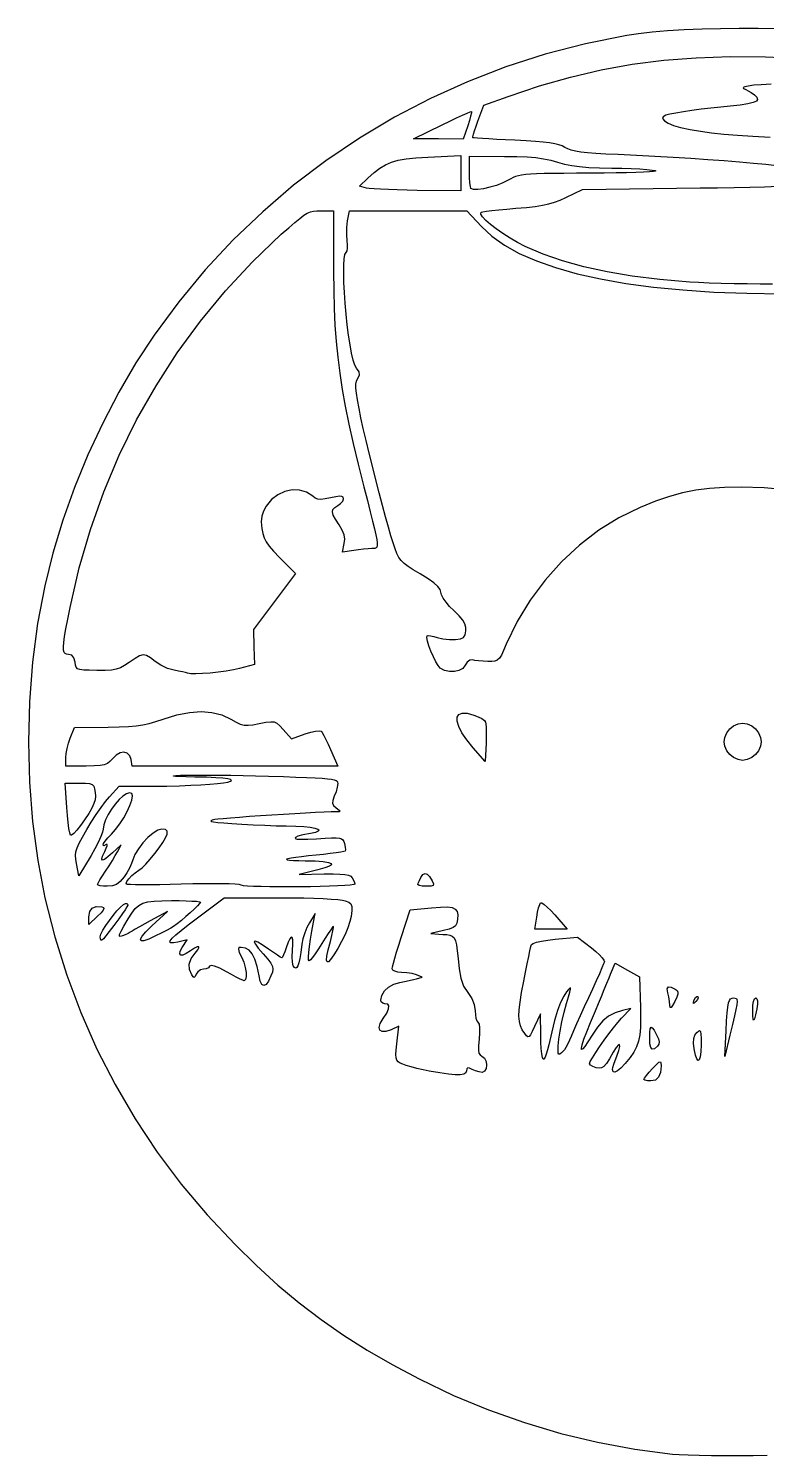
# Model space of a CAD drawing. Header units: millimetres. Extents: x -21.1 to 21.2, y -21.1 to 21.1.
# Drawn here: x -21.09 to 0.75, y -21.07 to 21.14 of the extents above; entities that cross this region are included whole.
import ezdxf

# ---------------------------------------------------------------- set-up
doc = ezdxf.new("R2010")
doc.units = ezdxf.units.MM
doc.layers.add('По умолчанию', color=7, linetype='Continuous', lineweight=30)

msp = doc.modelspace()

# ---------------------------------------------------------------- linework, layer by layer
at = {"layer": 'По умолчанию', "color": 18, "lineweight": 30, "true_color": 0x000000}
msp.add_lwpolyline([(1.043, 21.128), (0.498, 21.136), (-0.057, 21.137), (-0.613, 21.13), (-1.158, 21.116), (-1.684, 21.094), (-2.18, 21.065), (-2.636, 21.028), (-3.041, 20.985), (-3.387, 20.934), (-3.387, 20.934), (-4.606, 20.686), (-5.798, 20.375), (-6.961, 20.001), (-8.095, 19.565), (-9.196, 19.069), (-10.264, 18.513), (-11.296, 17.899), (-12.29, 17.228), (-13.246, 16.501), (-14.16, 15.719), (-15.032, 14.883), (-15.859, 13.995), (-16.64, 13.055), (-17.373, 12.065), (-17.373, 12.065), (-17.911, 11.246), (-18.42, 10.377), (-18.894, 9.466), (-19.331, 8.526), (-19.725, 7.564), (-20.072, 6.592), (-20.368, 5.62), (-20.607, 4.657), (-20.607, 4.657), (-20.818, 3.543), (-20.968, 2.393), (-21.058, 1.219), (-21.088, 0.034), (-21.058, -1.15), (-20.967, -2.321), (-20.816, -3.466), (-20.605, -4.572), (-20.605, -4.572), (-20.313, -5.729), (-19.959, -6.861), (-19.542, -7.968), (-19.065, -9.047), (-18.529, -10.095), (-17.933, -11.112), (-17.28, -12.095), (-16.571, -13.043), (-15.806, -13.952), (-14.987, -14.822), (-14.987, -14.822), (-14.341, -15.451), (-13.708, -16.026), (-13.076, -16.554), (-12.433, -17.046), (-11.768, -17.508), (-11.069, -17.95), (-10.325, -18.38), (-9.525, -18.805), (-9.525, -18.805), (-8.512, -19.291), (-7.475, -19.722), (-6.417, -20.097), (-5.342, -20.416), (-4.25, -20.677), (-3.146, -20.88), (-2.032, -21.025), (-2.032, -21.025), (-1.833, -21.039), (-1.568, -21.051), (-1.246, -21.06), (-0.882, -21.065), (-0.487, -21.068), (-0.072, -21.067), (0.35, -21.064), (0.766, -21.059)], dxfattribs=at)
at = {"layer": 'По умолчанию', "color": 18, "lineweight": 30, "true_color": 0x000000, "extrusion": (0, 0, -1)}
for points in [[(-1.048, 17.076), (-0.728, 17.112), (-0.358, 17.148), (0.054, 17.184), (0.504, 17.221), (0.984, 17.256), (1.49, 17.291), (2.015, 17.324), (2.552, 17.354), (3.096, 17.382), (3.641, 17.407), (3.641, 17.407), (4.004, 17.424), (4.304, 17.441), (4.549, 17.461), (4.746, 17.483), (4.903, 17.509), (5.029, 17.539), (5.13, 17.576), (5.215, 17.62), (5.215, 17.62), (5.299, 17.663), (5.398, 17.7), (5.52, 17.731), (5.67, 17.757), (5.857, 17.779), (6.085, 17.798), (6.363, 17.816), (6.697, 17.833), (6.697, 17.833), (6.976, 17.846), (7.234, 17.859), (7.464, 17.871), (7.657, 17.883), (7.805, 17.893), (7.903, 17.901), (7.94, 17.907), (7.94, 17.907), (7.939, 17.938), (7.921, 18.01), (7.888, 18.116), (7.843, 18.248), (7.789, 18.397), (7.789, 18.397), (7.613, 18.867), (7.613, 18.867), (6.893, 19.128), (6.893, 19.128), (5.967, 19.441), (5.054, 19.703), (4.145, 19.915), (3.228, 20.081), (2.294, 20.2), (1.332, 20.274), (0.331, 20.306), (-0.718, 20.297), (-0.718, 20.297), (-1.181, 20.282)], [(-0.885, 19.49), (-0.594, 19.474), (-0.368, 19.457), (-0.206, 19.437), (-0.104, 19.415), (-0.06, 19.39), (-0.071, 19.363), (-0.136, 19.332), (-0.136, 19.332), (-0.205, 19.298), (-0.297, 19.242), (-0.39, 19.176), (-0.39, 19.176), (-0.465, 19.104), (-0.485, 19.042), (-0.448, 18.99), (-0.351, 18.945), (-0.191, 18.906), (0.035, 18.872), (0.329, 18.842), (0.329, 18.842), (0.607, 18.815), (0.896, 18.783), (1.184, 18.748), (1.46, 18.711), (1.713, 18.673), (1.933, 18.637), (2.108, 18.603), (2.227, 18.574), (2.227, 18.574), (2.311, 18.529), (2.325, 18.471), (2.274, 18.404), (2.164, 18.336), (2.003, 18.269), (1.795, 18.21), (1.795, 18.21), (1.509, 18.15), (1.207, 18.097), (0.879, 18.052), (0.517, 18.013), (0.113, 17.98), (-0.342, 17.952), (-0.857, 17.928)], [(8.85, 18.291), (8.626, 18.399), (8.422, 18.495), (8.247, 18.575), (8.11, 18.634), (8.019, 18.67), (7.983, 18.679), (7.983, 18.679), (7.984, 18.639), (8.006, 18.546), (8.043, 18.415), (8.094, 18.26), (8.094, 18.26), (8.229, 17.865), (8.229, 17.865), (8.961, 17.872), (8.961, 17.872), (9.694, 17.879), (9.694, 17.879), (8.85, 18.291)], [(11.086, 16.419), (11.293, 16.473), (11.293, 16.473), (11.044, 16.707), (11.044, 16.707), (10.858, 16.875), (10.691, 17.007), (10.527, 17.109), (10.353, 17.185), (10.155, 17.24), (9.919, 17.279), (9.631, 17.308), (9.278, 17.33), (9.278, 17.33), (8.297, 17.383), (8.297, 17.383), (8.297, 16.858), (8.297, 16.858), (8.297, 16.334), (8.297, 16.334), (9.588, 16.35), (9.588, 16.35), (9.889, 16.355), (10.176, 16.362), (10.44, 16.371), (10.673, 16.382), (10.864, 16.394), (11.005, 16.406), (11.086, 16.419)], [(7.996, 16.406), (8.014, 16.46), (8.029, 16.572), (8.04, 16.726), (8.043, 16.905), (8.043, 16.905), (8.043, 17.357), (8.043, 17.357), (7.006, 17.356), (7.006, 17.356), (6.642, 17.352), (6.336, 17.34), (6.075, 17.319), (5.847, 17.287), (5.637, 17.244), (5.432, 17.186), (5.432, 17.186), (5.228, 17.129), (5.015, 17.085), (4.781, 17.052), (4.512, 17.03), (4.197, 17.016), (3.824, 17.01), (3.824, 17.01), (3.532, 17.005), (3.255, 16.996), (3.004, 16.984), (2.794, 16.969), (2.635, 16.952), (2.54, 16.933), (2.54, 16.933), (2.534, 16.921), (2.594, 16.909), (2.715, 16.898), (2.891, 16.887), (3.118, 16.878), (3.391, 16.87), (3.705, 16.864), (4.055, 16.86), (4.438, 16.857), (4.438, 16.857), (4.877, 16.855), (5.253, 16.853), (5.57, 16.85), (5.835, 16.845), (6.054, 16.838), (6.233, 16.829), (6.378, 16.816), (6.497, 16.8), (6.593, 16.78), (6.675, 16.756), (6.748, 16.726), (6.819, 16.69), (6.893, 16.649), (6.893, 16.649), (7.054, 16.569), (7.241, 16.499), (7.436, 16.441), (7.626, 16.4), (7.793, 16.377), (7.921, 16.378), (7.996, 16.406)], [(1.524, 13.639), (2.408, 13.717), (3.223, 13.817), (3.971, 13.941), (4.659, 14.09), (5.288, 14.264), (5.865, 14.464), (6.392, 14.692), (6.392, 14.692), (6.618, 14.807), (6.841, 14.936), (7.054, 15.072), (7.25, 15.208), (7.42, 15.34), (7.557, 15.461), (7.654, 15.566), (7.702, 15.648), (7.695, 15.701), (7.695, 15.701), (7.649, 15.715), (7.54, 15.732), (7.377, 15.753), (7.172, 15.775), (6.933, 15.798), (6.67, 15.82), (6.67, 15.82), (6.356, 15.848), (6.095, 15.877), (5.877, 15.911), (5.69, 15.951), (5.521, 16.001), (5.359, 16.062), (5.192, 16.139), (5.192, 16.139), (4.699, 16.378), (4.699, 16.378), (1.213, 16.423), (1.213, 16.423), (0.699, 16.43), (0.207, 16.439), (-0.259, 16.448), (-0.692, 16.459), (-1.087, 16.47)], [(16.383, 2.071), (16.441, 2.087), (16.535, 2.109), (16.654, 2.132), (16.783, 2.155), (16.783, 2.155), (16.975, 2.21), (17.177, 2.304), (17.345, 2.416), (17.345, 2.416), (17.483, 2.526), (17.593, 2.59), (17.695, 2.609), (17.803, 2.582), (17.937, 2.507), (18.112, 2.386), (18.112, 2.386), (18.246, 2.294), (18.366, 2.229), (18.49, 2.187), (18.636, 2.163), (18.821, 2.153), (19.063, 2.153), (19.063, 2.153), (19.291, 2.156), (19.456, 2.163), (19.568, 2.177), (19.639, 2.203), (19.679, 2.245), (19.7, 2.307), (19.712, 2.392), (19.712, 2.392), (19.744, 2.525), (19.806, 2.601), (19.902, 2.625), (19.902, 2.625), (19.96, 2.63), (20.005, 2.648), (20.036, 2.686), (20.053, 2.751), (20.056, 2.846), (20.045, 2.98), (20.02, 3.157), (19.981, 3.384), (19.927, 3.667), (19.858, 4.011), (19.858, 4.011), (19.587, 5.181), (19.253, 6.322), (18.859, 7.434), (18.404, 8.514), (17.889, 9.561), (17.316, 10.573), (16.686, 11.548), (16, 12.485), (15.257, 13.382), (14.46, 14.237), (13.61, 15.05), (13.61, 15.05), (13.39, 15.247), (13.21, 15.403), (13.065, 15.523), (12.945, 15.612), (12.842, 15.674), (12.749, 15.713), (12.658, 15.736), (12.561, 15.746), (12.45, 15.748), (12.45, 15.748), (12.065, 15.747), (12.065, 15.747), (12.061, 13.949), (12.061, 13.949), (12.056, 13.386), (12.043, 12.861), (12.02, 12.363), (11.987, 11.885), (11.941, 11.415), (11.881, 10.945), (11.807, 10.464), (11.716, 9.964), (11.607, 9.435), (11.48, 8.867), (11.332, 8.251), (11.163, 7.578), (11.163, 7.578), (11.061, 7.18), (10.976, 6.845), (10.906, 6.568), (10.852, 6.342), (10.812, 6.162), (10.786, 6.023), (10.773, 5.921), (10.773, 5.849), (10.784, 5.801), (10.806, 5.774), (10.839, 5.761), (10.882, 5.757), (10.934, 5.756), (10.934, 5.756), (11.037, 5.752), (11.172, 5.74), (11.32, 5.722), (11.464, 5.701), (11.464, 5.701), (11.795, 5.646), (11.795, 5.646), (11.744, 5.901), (11.744, 5.901), (11.731, 6.036), (11.751, 6.166), (11.806, 6.304), (11.9, 6.46), (11.9, 6.46), (12.005, 6.622), (12.07, 6.745), (12.095, 6.838), (12.081, 6.91), (12.029, 6.97), (11.938, 7.027), (11.938, 7.027), (11.853, 7.088), (11.792, 7.161), (11.769, 7.23), (11.769, 7.23), (11.779, 7.274), (11.815, 7.298), (11.884, 7.302), (11.993, 7.288), (12.149, 7.256), (12.149, 7.256), (12.312, 7.222), (12.435, 7.209), (12.529, 7.218), (12.606, 7.249), (12.678, 7.303), (12.678, 7.303), (12.86, 7.423), (13.067, 7.486), (13.285, 7.492), (13.506, 7.446), (13.715, 7.348), (13.903, 7.203), (14.057, 7.011), (14.057, 7.011), (14.14, 6.858), (14.187, 6.71), (14.2, 6.549), (14.185, 6.351), (14.185, 6.351), (14.16, 6.205), (14.12, 6.077), (14.058, 5.953), (13.966, 5.823), (13.837, 5.674), (13.664, 5.493), (13.664, 5.493), (13.19, 5.015), (13.19, 5.015), (13.812, 4.187), (13.812, 4.187), (14.434, 3.36), (14.434, 3.36), (14.419, 2.842), (14.419, 2.842), (14.405, 2.323), (14.405, 2.323), (14.844, 2.206), (14.844, 2.206), (15.027, 2.165), (15.243, 2.128), (15.477, 2.096), (15.713, 2.072), (15.937, 2.056), (16.133, 2.049), (16.287, 2.054), (16.383, 2.071)], [(8.906, 2.223), (8.966, 2.293), (9.037, 2.41), (9.11, 2.556), (9.18, 2.717), (9.241, 2.875), (9.285, 3.015), (9.306, 3.121), (9.297, 3.177), (9.297, 3.177), (9.261, 3.186), (9.191, 3.179), (9.1, 3.159), (8.995, 3.127), (8.995, 3.127), (8.825, 3.085), (8.63, 3.062), (8.452, 3.063), (8.452, 3.063), (8.308, 3.086), (8.218, 3.128), (8.168, 3.202), (8.144, 3.32), (8.144, 3.32), (8.144, 3.423), (8.175, 3.525), (8.24, 3.634), (8.348, 3.763), (8.504, 3.919), (8.504, 3.919), (8.628, 4.046), (8.734, 4.173), (8.817, 4.29), (8.871, 4.391), (8.89, 4.466), (8.89, 4.466), (8.911, 4.547), (8.976, 4.636), (9.093, 4.74), (9.267, 4.863), (9.504, 5.01), (9.504, 5.01), (9.703, 5.13), (9.856, 5.229), (9.972, 5.316), (10.06, 5.401), (10.128, 5.495), (10.186, 5.608), (10.241, 5.749), (10.302, 5.928), (10.302, 5.928), (10.365, 6.128), (10.441, 6.385), (10.526, 6.691), (10.619, 7.034), (10.716, 7.405), (10.815, 7.793), (10.914, 8.188), (11.01, 8.579), (11.1, 8.956), (11.182, 9.309), (11.252, 9.627), (11.309, 9.9), (11.309, 9.9), (11.357, 10.152), (11.388, 10.35), (11.402, 10.502), (11.4, 10.617), (11.383, 10.706), (11.35, 10.776), (11.35, 10.776), (11.299, 10.888), (11.309, 10.982), (11.384, 11.088), (11.384, 11.088), (11.433, 11.177), (11.482, 11.329), (11.529, 11.535), (11.575, 11.784), (11.617, 12.067), (11.656, 12.374), (11.69, 12.693), (11.719, 13.016), (11.741, 13.332), (11.756, 13.63), (11.763, 13.902), (11.761, 14.137), (11.748, 14.324), (11.725, 14.454), (11.69, 14.517), (11.69, 14.517), (11.663, 14.559), (11.648, 14.637), (11.646, 14.739), (11.658, 14.856), (11.658, 14.856), (11.674, 15.043), (11.67, 15.256), (11.648, 15.447), (11.648, 15.447), (11.592, 15.748), (11.592, 15.748), (9.854, 15.748), (9.854, 15.748), (8.116, 15.748), (8.116, 15.748), (7.687, 15.279), (7.687, 15.279), (7.382, 14.994), (7.008, 14.729), (6.568, 14.486), (6.061, 14.264), (5.491, 14.064), (4.858, 13.886), (4.164, 13.731), (3.411, 13.599), (2.599, 13.49), (1.731, 13.404), (0.808, 13.343), (-0.168, 13.306), (-1.197, 13.293)], [(-0.923, 13.579), (-0.561, 13.579), (-0.177, 13.582), (0.212, 13.588), (0.591, 13.598), (0.946, 13.609), (1.262, 13.623), (1.524, 13.639)], [(-1.318, 7.49), (-0.682, 7.555), (0, 7.575), (0, 7.575), (0.494, 7.565), (0.936, 7.536), (1.343, 7.484), (1.735, 7.405), (2.127, 7.296), (2.54, 7.154), (2.99, 6.974), (2.99, 6.974), (3.617, 6.669), (4.217, 6.296), (4.785, 5.859), (5.316, 5.364), (5.804, 4.818), (6.243, 4.226), (6.627, 3.594), (6.951, 2.927), (6.951, 2.927), (7.033, 2.739), (7.098, 2.604), (7.157, 2.513), (7.217, 2.457), (7.288, 2.428), (7.38, 2.418), (7.502, 2.418), (7.502, 2.418), (7.64, 2.423), (7.771, 2.432), (7.881, 2.445), (7.956, 2.46), (7.956, 2.46), (8.031, 2.454), (8.105, 2.4), (8.166, 2.307), (8.166, 2.307), (8.24, 2.213), (8.352, 2.149), (8.488, 2.116), (8.636, 2.116), (8.78, 2.151), (8.906, 2.223)], [(19.981, -0.425), (19.971, -0.302), (19.944, -0.153), (19.903, 0.003), (19.853, 0.147), (19.853, 0.147), (19.725, 0.467), (19.725, 0.467), (18.731, 0.476), (18.731, 0.476), (18.404, 0.481), (18.134, 0.492), (17.906, 0.51), (17.706, 0.539), (17.517, 0.58), (17.323, 0.636), (17.109, 0.708), (17.109, 0.708), (16.701, 0.834), (16.325, 0.91), (15.98, 0.935), (15.662, 0.91), (15.371, 0.835), (15.102, 0.709), (15.102, 0.709), (14.946, 0.621), (14.822, 0.563), (14.71, 0.533), (14.592, 0.528), (14.447, 0.544), (14.259, 0.58), (14.259, 0.58), (14.062, 0.618), (13.923, 0.635), (13.822, 0.627), (13.739, 0.588), (13.655, 0.514), (13.55, 0.4), (13.55, 0.4), (13.305, 0.127), (13.305, 0.127), (12.898, 0.272), (12.898, 0.272), (12.735, 0.323), (12.592, 0.357), (12.486, 0.369), (12.43, 0.357), (12.43, 0.357), (12.4, 0.313), (12.353, 0.227), (12.294, 0.108), (12.226, -0.034), (12.155, -0.191), (12.155, -0.191), (11.94, -0.677), (11.94, -0.677), (14.981, -0.677), (14.981, -0.677), (18.022, -0.677), (18.022, -0.677), (18.049, -0.487), (18.049, -0.487), (18.09, -0.37), (18.165, -0.297), (18.265, -0.27), (18.379, -0.288), (18.496, -0.351), (18.608, -0.461), (18.608, -0.461), (18.681, -0.545), (18.755, -0.604), (18.847, -0.643), (18.972, -0.665), (19.144, -0.675), (19.38, -0.677), (19.38, -0.677), (19.981, -0.677), (19.981, -0.677), (19.981, -0.425)], [(7.931, -0.139), (8.122, 0.096), (8.265, 0.308), (8.359, 0.493), (8.405, 0.648), (8.403, 0.768), (8.352, 0.85), (8.253, 0.891), (8.105, 0.886), (7.91, 0.833), (7.91, 0.833), (7.786, 0.782), (7.679, 0.726), (7.601, 0.672), (7.563, 0.626), (7.563, 0.626), (7.553, 0.569), (7.546, 0.467), (7.544, 0.33), (7.546, 0.17), (7.552, -0.004), (7.552, -0.004), (7.578, -0.541), (7.578, -0.541), (7.931, -0.139)], [(0.339, -0.339), (0.424, -0.224), (0.485, -0.087), (0.508, 0.042), (0.508, 0.042), (0.485, 0.172), (0.424, 0.309), (0.339, 0.423), (0.339, 0.423), (0.224, 0.509), (0.087, 0.569), (-0.042, 0.593), (-0.042, 0.593), (-0.172, 0.569), (-0.309, 0.509), (-0.423, 0.423), (-0.423, 0.423), (-0.509, 0.309), (-0.569, 0.172), (-0.593, 0.042), (-0.593, 0.042), (-0.569, -0.087), (-0.509, -0.224), (-0.423, -0.339), (-0.423, -0.339), (-0.309, -0.424), (-0.172, -0.485), (-0.042, -0.508), (-0.042, -0.508), (0.087, -0.485), (0.224, -0.424), (0.339, -0.339)], [(19.849, -2.718), (19.869, -2.652), (19.892, -2.525), (19.915, -2.349), (19.937, -2.139), (19.956, -1.907), (19.956, -1.907), (20.006, -1.185), (20.006, -1.185), (19.58, -1.185), (19.58, -1.185), (19.404, -1.187), (19.283, -1.197), (19.206, -1.222), (19.16, -1.27), (19.133, -1.346), (19.114, -1.459), (19.114, -1.459), (19.106, -1.566), (19.118, -1.672), (19.153, -1.786), (19.215, -1.918), (19.307, -2.076), (19.434, -2.27), (19.434, -2.27), (19.55, -2.435), (19.657, -2.57), (19.747, -2.667), (19.813, -2.718), (19.849, -2.718)], [(14.796, -4.199), (14.856, -4.185), (14.976, -4.173), (15.148, -4.165), (15.366, -4.16), (15.623, -4.158), (15.914, -4.16), (16.231, -4.165), (16.568, -4.173), (16.568, -4.173), (16.896, -4.182), (17.202, -4.188), (17.48, -4.191), (17.722, -4.192), (17.922, -4.189), (18.073, -4.184), (18.168, -4.176), (18.201, -4.165), (18.201, -4.165), (18.177, -4.095), (18.116, -4.009), (18.03, -3.917), (17.928, -3.831), (17.82, -3.76), (17.82, -3.76), (17.73, -3.692), (17.614, -3.578), (17.485, -3.432), (17.352, -3.268), (17.225, -3.099), (17.116, -2.938), (17.034, -2.799), (16.99, -2.695), (16.99, -2.695), (16.983, -2.603), (17.032, -2.554), (17.143, -2.54), (17.143, -2.54), (17.261, -2.573), (17.403, -2.662), (17.555, -2.792), (17.704, -2.95), (17.837, -3.122), (17.941, -3.292), (18.001, -3.448), (18.001, -3.448), (18.038, -3.561), (18.1, -3.695), (18.177, -3.833), (18.261, -3.958), (18.261, -3.958), (18.375, -4.093), (18.484, -4.177), (18.606, -4.221), (18.758, -4.233), (18.758, -4.233), (18.871, -4.23), (18.964, -4.219), (19.027, -4.204), (19.05, -4.185), (19.05, -4.185), (19.031, -4.138), (18.979, -4.047), (18.902, -3.924), (18.809, -3.783), (18.809, -3.783), (18.706, -3.629), (18.606, -3.471), (18.52, -3.327), (18.459, -3.217), (18.459, -3.217), (18.351, -3.006), (18.351, -3.006), (18.599, -3.239), (18.599, -3.239), (18.741, -3.365), (18.842, -3.438), (18.901, -3.459), (18.92, -3.428), (18.897, -3.344), (18.834, -3.208), (18.834, -3.208), (18.788, -3.11), (18.764, -3.039), (18.764, -3), (18.789, -3.001), (18.789, -3.001), (18.858, -3.033), (18.884, -3.021), (18.871, -2.972), (18.822, -2.895), (18.742, -2.798), (18.634, -2.688), (18.634, -2.688), (18.511, -2.553), (18.388, -2.388), (18.272, -2.205), (18.17, -2.017), (18.089, -1.839), (18.034, -1.683), (18.013, -1.562), (18.033, -1.491), (18.033, -1.491), (18.1, -1.467), (18.189, -1.494), (18.294, -1.565), (18.408, -1.671), (18.523, -1.802), (18.633, -1.95), (18.731, -2.107), (18.809, -2.264), (18.862, -2.412), (18.881, -2.542), (18.881, -2.542), (18.899, -2.63), (18.95, -2.765), (19.028, -2.935), (19.126, -3.126), (19.239, -3.325), (19.239, -3.325), (19.597, -3.928), (19.597, -3.928), (19.669, -3.564), (19.669, -3.564), (19.691, -3.433), (19.699, -3.321), (19.687, -3.214), (19.652, -3.097), (19.589, -2.957), (19.494, -2.781), (19.363, -2.553), (19.363, -2.553), (19.23, -2.332), (19.085, -2.109), (18.94, -1.9), (18.806, -1.721), (18.695, -1.588), (18.695, -1.588), (18.403, -1.27), (18.403, -1.27), (17.393, -1.269), (17.393, -1.269), (16.993, -1.267), (16.624, -1.259), (16.287, -1.247), (15.986, -1.232), (15.723, -1.214), (15.501, -1.194), (15.323, -1.172), (15.193, -1.149), (15.111, -1.125), (15.083, -1.102), (15.109, -1.079), (15.194, -1.058), (15.34, -1.039), (15.55, -1.023), (15.826, -1.01), (16.171, -1.001), (16.171, -1.001), (16.428, -0.996), (16.619, -0.99), (16.743, -0.983), (16.802, -0.976), (16.797, -0.968), (16.727, -0.96), (16.595, -0.95), (16.595, -0.95), (16.463, -0.945), (16.274, -0.942), (16.036, -0.942), (15.756, -0.943), (15.442, -0.946), (15.101, -0.951), (14.74, -0.958), (14.368, -0.966), (13.991, -0.976), (13.991, -0.976), (13.548, -0.989), (13.174, -1.001), (12.862, -1.012), (12.607, -1.024), (12.404, -1.036), (12.246, -1.05), (12.128, -1.065), (12.045, -1.083), (11.989, -1.104), (11.957, -1.128), (11.942, -1.157), (11.938, -1.191), (11.938, -1.191), (11.952, -1.3), (11.989, -1.437), (12.04, -1.572), (12.04, -1.572), (12.088, -1.693), (12.097, -1.778), (12.062, -1.845), (11.982, -1.914), (11.982, -1.914), (11.894, -1.981), (11.865, -2.016), (11.898, -2.03), (11.992, -2.032), (11.992, -2.032), (12.138, -2.035), (12.343, -2.042), (12.597, -2.054), (12.889, -2.069), (13.209, -2.087), (13.546, -2.107), (13.889, -2.128), (14.228, -2.151), (14.552, -2.173), (14.85, -2.195), (15.113, -2.215), (15.329, -2.234), (15.488, -2.25), (15.579, -2.262), (15.579, -2.262), (15.657, -2.281), (15.691, -2.298), (15.676, -2.314), (15.61, -2.329), (15.489, -2.344), (15.31, -2.361), (15.071, -2.379), (15.071, -2.379), (14.776, -2.398), (14.441, -2.415), (14.092, -2.43), (13.757, -2.441), (13.462, -2.447), (13.462, -2.447), (13.183, -2.455), (12.946, -2.469), (12.756, -2.489), (12.614, -2.513), (12.525, -2.541), (12.49, -2.572), (12.514, -2.605), (12.599, -2.638), (12.748, -2.671), (12.748, -2.671), (12.968, -2.715), (13.116, -2.755), (13.192, -2.789), (13.2, -2.816), (13.139, -2.835), (13.012, -2.844), (12.82, -2.842), (12.564, -2.828), (12.564, -2.828), (12.314, -2.811), (12.124, -2.801), (11.985, -2.799), (11.889, -2.807), (11.825, -2.827), (11.786, -2.86), (11.761, -2.907), (11.742, -2.971), (11.742, -2.971), (11.72, -3.074), (11.712, -3.155), (11.72, -3.197), (11.72, -3.197), (11.758, -3.208), (11.849, -3.223), (11.985, -3.243), (12.159, -3.265), (12.361, -3.288), (12.582, -3.311), (12.582, -3.311), (12.805, -3.335), (13.007, -3.359), (13.182, -3.383), (13.32, -3.404), (13.413, -3.421), (13.453, -3.434), (13.453, -3.434), (13.435, -3.446), (13.362, -3.457), (13.243, -3.467), (13.087, -3.473), (12.905, -3.477), (12.905, -3.477), (12.603, -3.485), (12.373, -3.501), (12.215, -3.525), (12.13, -3.556), (12.119, -3.595), (12.182, -3.64), (12.319, -3.692), (12.531, -3.75), (12.531, -3.75), (13.081, -3.885), (13.081, -3.885), (12.337, -3.868), (12.337, -3.868), (12.079, -3.865), (11.879, -3.87), (11.731, -3.882), (11.625, -3.904), (11.555, -3.936), (11.513, -3.979), (11.513, -3.979), (11.472, -4.052), (11.443, -4.119), (11.431, -4.166), (11.431, -4.166), (11.467, -4.182), (11.569, -4.197), (11.728, -4.21), (11.934, -4.222), (12.179, -4.232), (12.454, -4.24), (12.748, -4.246), (13.054, -4.25), (13.361, -4.252), (13.662, -4.251), (13.945, -4.249), (14.204, -4.244), (14.427, -4.237), (14.606, -4.227), (14.732, -4.215), (14.796, -4.199)], [(9.567, -4.185), (9.555, -4.139), (9.523, -4.062), (9.478, -3.971), (9.478, -3.971), (9.419, -3.887), (9.356, -3.854), (9.29, -3.874), (9.219, -3.945), (9.141, -4.069), (9.141, -4.069), (9.103, -4.156), (9.111, -4.206), (9.177, -4.228), (9.31, -4.233), (9.31, -4.233), (9.44, -4.227), (9.532, -4.21), (9.567, -4.185)], [(14.268, -6.885), (14.324, -6.606), (14.391, -6.388), (14.471, -6.227), (14.564, -6.12), (14.672, -6.065), (14.672, -6.065), (14.793, -6.04), (14.861, -6.047), (14.88, -6.095), (14.852, -6.189), (14.781, -6.338), (14.781, -6.338), (14.721, -6.479), (14.678, -6.632), (14.652, -6.78), (14.647, -6.906), (14.664, -6.994), (14.704, -7.027), (14.704, -7.027), (14.746, -7.014), (14.828, -6.976), (14.942, -6.919), (15.079, -6.846), (15.23, -6.763), (15.23, -6.763), (15.428, -6.659), (15.582, -6.594), (15.685, -6.572), (15.73, -6.593), (15.73, -6.593), (15.767, -6.641), (15.834, -6.676), (15.915, -6.689), (15.915, -6.689), (16, -6.709), (16.075, -6.761), (16.124, -6.834), (16.124, -6.834), (16.156, -6.905), (16.185, -6.932), (16.216, -6.915), (16.259, -6.856), (16.259, -6.856), (16.325, -6.697), (16.33, -6.532), (16.273, -6.367), (16.157, -6.207), (16.157, -6.207), (16.078, -6.113), (16.044, -6.05), (16.052, -6.02), (16.099, -6.024), (16.18, -6.064), (16.293, -6.141), (16.293, -6.141), (16.42, -6.225), (16.518, -6.266), (16.583, -6.267), (16.611, -6.229), (16.597, -6.154), (16.538, -6.043), (16.538, -6.043), (16.392, -5.821), (16.392, -5.821), (16.673, -5.883), (16.673, -5.883), (16.794, -5.905), (16.874, -5.907), (16.909, -5.887), (16.899, -5.843), (16.841, -5.771), (16.734, -5.671), (16.574, -5.538), (16.361, -5.372), (16.093, -5.169), (16.093, -5.169), (15.295, -4.572), (15.295, -4.572), (13.622, -4.572), (13.622, -4.572), (13.276, -4.574), (12.947, -4.579), (12.642, -4.587), (12.368, -4.597), (12.131, -4.61), (11.94, -4.625), (11.801, -4.641), (11.721, -4.659), (11.721, -4.659), (11.615, -4.704), (11.552, -4.756), (11.524, -4.831), (11.524, -4.949), (11.545, -5.127), (11.545, -5.127), (11.578, -5.279), (11.639, -5.461), (11.722, -5.662), (11.823, -5.869), (11.937, -6.072), (11.937, -6.072), (12.058, -6.265), (12.151, -6.396), (12.217, -6.465), (12.256, -6.472), (12.269, -6.415), (12.257, -6.295), (12.219, -6.111), (12.156, -5.863), (12.156, -5.863), (12.113, -5.691), (12.081, -5.549), (12.065, -5.454), (12.067, -5.419), (12.067, -5.419), (12.093, -5.445), (12.146, -5.517), (12.22, -5.627), (12.31, -5.767), (12.411, -5.927), (12.411, -5.927), (12.512, -6.087), (12.607, -6.226), (12.688, -6.336), (12.749, -6.409), (12.784, -6.435), (12.784, -6.435), (12.801, -6.405), (12.805, -6.322), (12.796, -6.189), (12.776, -6.014), (12.745, -5.802), (12.704, -5.56), (12.653, -5.292), (12.653, -5.292), (12.603, -5.038), (12.603, -5.038), (12.778, -5.313), (12.778, -5.313), (12.849, -5.449), (12.915, -5.614), (12.968, -5.787), (13.001, -5.948), (13.001, -5.948), (13.035, -6.187), (13.065, -6.369), (13.093, -6.501), (13.12, -6.589), (13.15, -6.637), (13.182, -6.652), (13.22, -6.639), (13.22, -6.639), (13.255, -6.583), (13.277, -6.474), (13.283, -6.321), (13.274, -6.131), (13.274, -6.131), (13.264, -5.946), (13.267, -5.819), (13.284, -5.749), (13.313, -5.738), (13.352, -5.784), (13.403, -5.89), (13.462, -6.055), (13.462, -6.055), (13.503, -6.169), (13.542, -6.263), (13.574, -6.327), (13.596, -6.35), (13.596, -6.35), (13.638, -6.33), (13.725, -6.275), (13.844, -6.195), (13.983, -6.096), (13.983, -6.096), (14.171, -5.966), (14.305, -5.885), (14.384, -5.855), (14.408, -5.875), (14.377, -5.944), (14.291, -6.063), (14.15, -6.231), (14.15, -6.231), (14.012, -6.391), (13.921, -6.509), (13.871, -6.602), (13.857, -6.685), (13.873, -6.773), (13.914, -6.882), (13.914, -6.882), (13.989, -7.039), (14.06, -7.134), (14.125, -7.166), (14.183, -7.135), (14.231, -7.041), (14.268, -6.885)], [(19.304, -5.136), (19.278, -4.982), (19.204, -4.88), (19.084, -4.832), (18.922, -4.84), (18.922, -4.84), (18.872, -4.859), (18.858, -4.89), (18.88, -4.941), (18.941, -5.015), (19.044, -5.117), (19.044, -5.117), (19.304, -5.366), (19.304, -5.366), (19.304, -5.136)], [(18.965, -5.726), (18.944, -5.647), (18.886, -5.533), (18.801, -5.396), (18.697, -5.246), (18.584, -5.097), (18.471, -4.96), (18.366, -4.848), (18.279, -4.771), (18.22, -4.743), (18.22, -4.743), (18.179, -4.746), (18.156, -4.76), (18.154, -4.791), (18.177, -4.845), (18.226, -4.927), (18.306, -5.042), (18.419, -5.197), (18.568, -5.397), (18.568, -5.397), (18.702, -5.575), (18.802, -5.702), (18.874, -5.783), (18.921, -5.822), (18.949, -5.823), (18.962, -5.79), (18.965, -5.726)], [(17.441, -5.406), (16.976, -4.977), (16.976, -4.977), (17.484, -5.253), (17.484, -5.253), (17.648, -5.344), (17.8, -5.428), (17.928, -5.5), (18.024, -5.556), (18.076, -5.588), (18.076, -5.588), (18.139, -5.625), (18.224, -5.665), (18.31, -5.7), (18.31, -5.7), (18.372, -5.716), (18.401, -5.705), (18.393, -5.656), (18.35, -5.561), (18.268, -5.411), (18.268, -5.411), (18.144, -5.195), (18.036, -5.024), (17.933, -4.894), (17.824, -4.799), (17.701, -4.733), (17.553, -4.692), (17.368, -4.669), (17.139, -4.659), (16.853, -4.657), (16.853, -4.657), (16.627, -4.658), (16.424, -4.662), (16.252, -4.669), (16.119, -4.678), (16.033, -4.688), (16.002, -4.699), (16.002, -4.699), (16.026, -4.741), (16.09, -4.813), (16.186, -4.908), (16.304, -5.016), (16.433, -5.13), (16.565, -5.241), (16.69, -5.34), (16.798, -5.419), (16.88, -5.47), (16.88, -5.47), (17.007, -5.536), (17.168, -5.62), (17.327, -5.703), (17.327, -5.703), (17.532, -5.8), (17.676, -5.848), (17.757, -5.848), (17.774, -5.801), (17.728, -5.711), (17.617, -5.579), (17.441, -5.406)], [(9.229, -9.7), (9.414, -9.662), (9.598, -9.619), (9.768, -9.576), (9.91, -9.534), (10.011, -9.499), (10.011, -9.499), (10.095, -9.462), (10.154, -9.425), (10.192, -9.377), (10.212, -9.31), (10.216, -9.213), (10.207, -9.076), (10.189, -8.889), (10.189, -8.889), (10.135, -8.374), (10.135, -8.374), (10.361, -8.477), (10.361, -8.477), (10.514, -8.53), (10.626, -8.532), (10.693, -8.49), (10.712, -8.408), (10.68, -8.29), (10.594, -8.143), (10.594, -8.143), (10.49, -7.983), (10.433, -7.86), (10.423, -7.773), (10.459, -7.722), (10.541, -7.705), (10.541, -7.705), (10.605, -7.69), (10.651, -7.651), (10.668, -7.597), (10.668, -7.597), (10.638, -7.46), (10.557, -7.33), (10.432, -7.216), (10.276, -7.128), (10.099, -7.075), (10.099, -7.075), (9.961, -7.049), (9.823, -7.02), (9.701, -6.992), (9.61, -6.968), (9.61, -6.968), (9.44, -6.918), (9.44, -6.918), (9.61, -6.851), (9.61, -6.851), (9.733, -6.817), (9.892, -6.791), (10.054, -6.779), (10.054, -6.779), (10.162, -6.769), (10.25, -6.746), (10.308, -6.712), (10.329, -6.672), (10.329, -6.672), (10.32, -6.615), (10.292, -6.508), (10.25, -6.359), (10.196, -6.177), (10.131, -5.97), (10.06, -5.749), (10.06, -5.749), (9.791, -4.928), (9.791, -4.928), (9.162, -4.869), (9.162, -4.869), (8.897, -4.848), (8.697, -4.845), (8.554, -4.863), (8.46, -4.906), (8.408, -4.976), (8.389, -5.079), (8.397, -5.216), (8.397, -5.216), (8.417, -5.323), (8.455, -5.4), (8.525, -5.455), (8.638, -5.5), (8.805, -5.542), (8.805, -5.542), (9.186, -5.627), (9.186, -5.627), (8.829, -5.655), (8.829, -5.655), (8.712, -5.664), (8.621, -5.679), (8.551, -5.707), (8.498, -5.759), (8.459, -5.842), (8.428, -5.966), (8.402, -6.14), (8.377, -6.372), (8.348, -6.672), (8.348, -6.672), (8.3, -6.955), (8.216, -7.185), (8.089, -7.377), (8.089, -7.377), (7.972, -7.55), (7.899, -7.733), (7.874, -7.918), (7.874, -7.918), (7.867, -8.033), (7.849, -8.134), (7.822, -8.212), (7.789, -8.255), (7.789, -8.255), (7.758, -8.309), (7.742, -8.417), (7.742, -8.569), (7.757, -8.755), (7.757, -8.755), (7.776, -8.944), (7.778, -9.077), (7.763, -9.166), (7.729, -9.222), (7.672, -9.255), (7.672, -9.255), (7.597, -9.315), (7.551, -9.411), (7.535, -9.522), (7.549, -9.627), (7.593, -9.706), (7.668, -9.737), (7.668, -9.737), (7.757, -9.725), (7.864, -9.693), (7.964, -9.649), (7.964, -9.649), (8.044, -9.612), (8.094, -9.606), (8.121, -9.632), (8.128, -9.691), (8.128, -9.691), (8.147, -9.749), (8.208, -9.788), (8.312, -9.809), (8.463, -9.81), (8.664, -9.792), (8.918, -9.755), (9.229, -9.7)], [(6.052, -5.144), (6.025, -4.999), (5.994, -4.871), (5.964, -4.775), (5.937, -4.723), (5.937, -4.723), (5.901, -4.725), (5.834, -4.768), (5.743, -4.846), (5.635, -4.953), (5.518, -5.082), (5.518, -5.082), (5.155, -5.503), (5.155, -5.503), (5.633, -5.503), (5.633, -5.503), (6.111, -5.503), (6.111, -5.503), (6.052, -5.144)], [(5.863, -9.349), (5.884, -9.296), (5.902, -9.187), (5.917, -9.034), (5.928, -8.849), (5.934, -8.643), (5.934, -8.643), (5.941, -8.001), (5.941, -8.001), (6.113, -8.377), (6.113, -8.377), (6.184, -8.527), (6.237, -8.625), (6.278, -8.675), (6.316, -8.682), (6.356, -8.652), (6.406, -8.589), (6.406, -8.589), (6.478, -8.477), (6.531, -8.36), (6.563, -8.229), (6.576, -8.074), (6.569, -7.886), (6.544, -7.657), (6.499, -7.377), (6.436, -7.037), (6.436, -7.037), (6.383, -6.773), (6.334, -6.528), (6.289, -6.314), (6.251, -6.14), (6.223, -6.017), (6.206, -5.956), (6.206, -5.956), (6.161, -5.922), (6.058, -5.887), (5.908, -5.853), (5.721, -5.824), (5.508, -5.8), (5.508, -5.8), (4.848, -5.742), (4.848, -5.742), (4.435, -6.058), (4.435, -6.058), (4.306, -6.163), (4.196, -6.263), (4.112, -6.352), (4.061, -6.423), (4.048, -6.468), (4.048, -6.468), (4.071, -6.528), (4.122, -6.649), (4.198, -6.82), (4.293, -7.032), (4.402, -7.274), (4.522, -7.535), (4.522, -7.535), (4.645, -7.803), (4.762, -8.063), (4.87, -8.303), (4.962, -8.511), (5.032, -8.674), (5.077, -8.781), (5.077, -8.781), (5.148, -8.933), (5.234, -9.07), (5.315, -9.162), (5.315, -9.162), (5.365, -9.198), (5.398, -9.202), (5.416, -9.168), (5.42, -9.088), (5.412, -8.955), (5.393, -8.759), (5.393, -8.759), (5.359, -8.518), (5.306, -8.238), (5.242, -7.954), (5.172, -7.701), (5.172, -7.701), (5.112, -7.504), (5.072, -7.365), (5.051, -7.279), (5.051, -7.241), (5.07, -7.244), (5.109, -7.282), (5.167, -7.351), (5.167, -7.351), (5.254, -7.484), (5.343, -7.672), (5.432, -7.911), (5.522, -8.2), (5.609, -8.537), (5.696, -8.919), (5.696, -8.919), (5.732, -9.071), (5.769, -9.198), (5.806, -9.291), (5.838, -9.344), (5.863, -9.349)], [(3.81, -9.649), (3.8, -9.591), (3.772, -9.497), (3.732, -9.381), (3.682, -9.255), (3.682, -9.255), (3.619, -9.086), (3.592, -8.972), (3.599, -8.917), (3.635, -8.924), (3.699, -8.997), (3.786, -9.139), (3.786, -9.139), (3.9, -9.339), (3.989, -9.478), (4.064, -9.564), (4.133, -9.607), (4.207, -9.616), (4.297, -9.598), (4.297, -9.598), (4.393, -9.564), (4.461, -9.522), (4.487, -9.482), (4.487, -9.482), (4.465, -9.418), (4.402, -9.304), (4.307, -9.153), (4.19, -8.977), (4.057, -8.788), (3.917, -8.597), (3.78, -8.417), (3.652, -8.259), (3.543, -8.136), (3.543, -8.136), (3.268, -7.847), (3.268, -7.847), (3.518, -7.909), (3.518, -7.909), (3.735, -7.979), (3.923, -8.078), (4.091, -8.216), (4.251, -8.4), (4.413, -8.64), (4.413, -8.64), (4.535, -8.833), (4.627, -8.967), (4.691, -9.043), (4.725, -9.061), (4.73, -9.019), (4.706, -8.919), (4.653, -8.758), (4.57, -8.538), (4.458, -8.258), (4.317, -7.916), (4.317, -7.916), (4.227, -7.703), (4.137, -7.488), (4.052, -7.284), (3.974, -7.099), (3.91, -6.945), (3.864, -6.833), (3.864, -6.833), (3.731, -6.511), (3.731, -6.511), (3.368, -6.713), (3.368, -6.713), (3.006, -6.914), (3.006, -6.914), (2.982, -7.816), (2.982, -7.816), (2.976, -8.144), (2.981, -8.412), (3, -8.631), (3.037, -8.816), (3.095, -8.98), (3.178, -9.135), (3.29, -9.295), (3.433, -9.473), (3.433, -9.473), (3.559, -9.609), (3.663, -9.696), (3.742, -9.733), (3.792, -9.718), (3.81, -9.649)], [(2.112, -7.747), (2.123, -7.636), (2.143, -7.506), (2.17, -7.387), (2.17, -7.387), (2.187, -7.267), (2.157, -7.209), (2.078, -7.212), (1.951, -7.277), (1.951, -7.277), (1.899, -7.317), (1.875, -7.363), (1.878, -7.424), (1.908, -7.512), (1.966, -7.636), (1.966, -7.636), (2.033, -7.762), (2.077, -7.82), (2.102, -7.814), (2.112, -7.747)], [(1.392, -7.595), (1.356, -7.525), (1.318, -7.488), (1.286, -7.491), (1.286, -7.491), (1.277, -7.529), (1.298, -7.583), (1.344, -7.643), (1.344, -7.643), (1.393, -7.687), (1.416, -7.695), (1.415, -7.665), (1.392, -7.595)], [(0.448, -8.509), (0.432, -8.209), (0.416, -7.978), (0.399, -7.806), (0.378, -7.685), (0.351, -7.607), (0.317, -7.561), (0.273, -7.54), (0.216, -7.535), (0.216, -7.535), (0.175, -7.538), (0.145, -7.551), (0.128, -7.584), (0.124, -7.643), (0.134, -7.738), (0.159, -7.877), (0.201, -8.067), (0.259, -8.317), (0.335, -8.636), (0.335, -8.636), (0.488, -9.271), (0.488, -9.271), (0.448, -8.509)], [(-0.339, -7.888), (-0.346, -7.751), (-0.365, -7.639), (-0.393, -7.563), (-0.427, -7.535), (-0.427, -7.535), (-0.461, -7.557), (-0.477, -7.619), (-0.477, -7.718), (-0.458, -7.853), (-0.458, -7.853), (-0.422, -8.037), (-0.392, -8.15), (-0.369, -8.191), (-0.352, -8.161), (-0.342, -8.06), (-0.339, -7.888)], [(2.709, -8.721), (2.706, -8.551), (2.693, -8.445), (2.669, -8.4), (2.632, -8.416), (2.577, -8.491), (2.504, -8.623), (2.504, -8.623), (2.45, -8.743), (2.428, -8.833), (2.437, -8.904), (2.477, -8.962), (2.477, -8.962), (2.566, -9.036), (2.632, -9.051), (2.677, -9.005), (2.702, -8.896), (2.709, -8.721)], [(1.39, -9.045), (1.409, -8.872), (1.405, -8.74), (1.374, -8.64), (1.316, -8.561), (1.316, -8.561), (1.265, -8.516), (1.23, -8.503), (1.206, -8.53), (1.193, -8.603), (1.187, -8.729), (1.185, -8.914), (1.185, -8.914), (1.192, -9.126), (1.212, -9.276), (1.24, -9.363), (1.275, -9.386), (1.313, -9.341), (1.352, -9.228), (1.39, -9.045)], [(2.879, -9.944), (2.859, -9.904), (2.804, -9.831), (2.724, -9.735), (2.625, -9.626), (2.625, -9.626), (2.509, -9.505), (2.435, -9.439), (2.393, -9.425), (2.375, -9.459), (2.371, -9.539), (2.371, -9.539), (2.389, -9.741), (2.444, -9.882), (2.539, -9.964), (2.676, -9.991), (2.676, -9.991), (2.778, -9.984), (2.851, -9.967), (2.879, -9.944)]]:
    msp.add_lwpolyline(points, dxfattribs=at)

doc.saveas('drawing.dxf')
